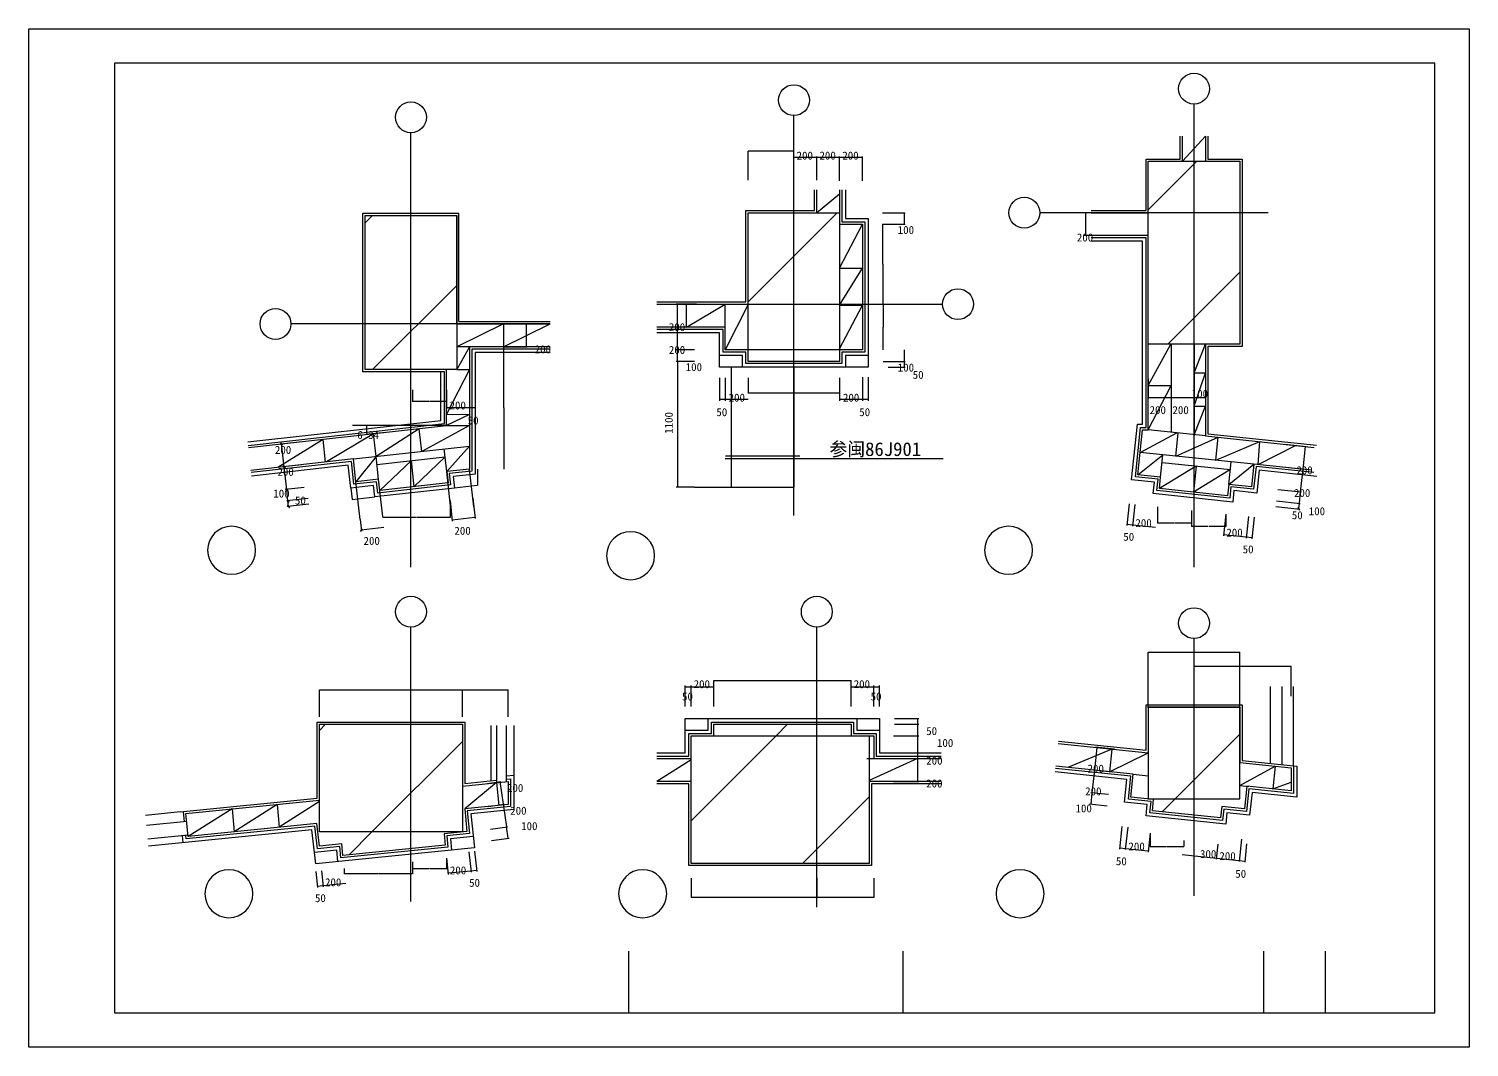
# Model space of a CAD drawing. Header units: metres. Extents: x 2913 to 15513, y -4051 to 14061.
# Drawn here: x 2913 to 15513, y -4051 to 4859 of the extents above; entities that cross this region are included whole.
import ezdxf

# ---------------------------------------------------------------- set-up
doc = ezdxf.new("R2010")
doc.units = ezdxf.units.M
for name, color, linetype in [('BZ', 4, 'Continuous'), ('HATCH', 7, 'Continuous'), ('LINE', 2, 'Continuous'), ('PUB_TEXT', 7, 'Continuous'), ('TK', 143, 'Continuous')]:
    doc.layers.add(name, color=color, linetype=linetype)
doc.dimstyles.get("Standard").update_dxf_attribs({"dimtxt": 2.5, "dimasz": 2.5, "dimexe": 1.25, "dimexo": 0.625, "dimtad": 1, "dimcen": 2.5, "dimazin": 3, "dimtfac": 1, "dimtmove": 0, "dimatfit": 3})
pattern_1 = [(45, (0, 0), (-673.52, 673.52), [])]

# ---------------------------------------------------------------- blocks, each defined once
blk = doc.blocks.new('_ARCHTICK')
at = {"color": 0, "linetype": 'BYBLOCK'}
blk.add_lwpolyline([(-0.5, -0.5), (0.5, 0.5)], dxfattribs=at)
blk = doc.blocks.new('_INDEX1')
blk.add_lwpolyline([(-0.5, 0, 1), (0.5, 0, 1)], format="xyb", close=True)
blk = doc.blocks.new('*D10')
for p, q in [((7064.29, 2077.28), (7064.29, 1542.28)), ((7064.54, 1542.28), (7065.21, 1542.28)), ((7069.21, 1542.28), (7069.88, 1542.28)), ((7070.13, 1007.28), (7070.13, 1542.28))]:
    blk.add_line(p, q)
at = {"layer": 'Defpoints'}
for p in [(7064.29, 2077.28), (7064.29, 1542.28), (7070.13, 1007.28)]:
    blk.add_point(p, dxfattribs=at)
at = {"layer": 'BZ', "insert": (7067.21, 1542.28), "char_height": 1, "attachment_point": 5}
blk.add_mtext('5,84', dxfattribs=at)
blk = doc.blocks.new('*D11')
for p, q in [((6597.55, 731.65), (6597.55, 583.15)), ((6300.61, 583.15), (6009.42, 583.15)), ((6009.67, 589.3), (6009.67, 583.15)), ((6597.8, 583.15), (6306.61, 583.15))]:
    blk.add_line(p, q)
at = {"layer": 'Defpoints'}
for p in [(6597.55, 731.65), (6009.67, 589.3), (6597.55, 583.15)]:
    blk.add_point(p, dxfattribs=at)
at = {"layer": 'BZ', "insert": (6303.61, 583.15), "char_height": 1, "attachment_point": 5}
blk.add_mtext('587,88', dxfattribs=at)
blk = doc.blocks.new('*D12')
for p, q in [((6268.15, 1699.42), (6268.15, 1597.28)), ((6568.15, 1699.42), (6568.15, 1597.28)), ((6416.65, 1597.28), (6267.9, 1597.28)), ((6568.4, 1597.28), (6419.65, 1597.28))]:
    blk.add_line(p, q)
at = {"layer": 'Defpoints'}
for p in [(6268.15, 1699.42), (6568.15, 1699.42), (6568.15, 1597.28)]:
    blk.add_point(p, dxfattribs=at)
at = {"layer": 'BZ', "insert": (6418.15, 1597.28), "char_height": 1, "attachment_point": 5}
blk.add_mtext('300', dxfattribs=at)
blk = doc.blocks.new('*D13')
for p, q in [((9404.51, 3787.36), (9205.76, 3787.36)), ((9206.01, 3535.27), (9206.01, 3787.36)), ((9606.26, 3787.36), (9407.51, 3787.36)), ((9606.01, 3535.27), (9606.01, 3787.36))]:
    blk.add_line(p, q)
at = {"layer": 'Defpoints'}
for p in [(9606.01, 3787.36), (9206.01, 3535.27), (9606.01, 3535.27)]:
    blk.add_point(p, dxfattribs=at)
at = {"layer": 'BZ', "insert": (9406.01, 3787.36), "char_height": 1, "attachment_point": 5}
blk.add_mtext('400', dxfattribs=at)
blk = doc.blocks.new('*D14')
for p, q in [((10380.46, 3149.95), (10380.46, 2799.95)), ((10380.71, 2799.95), (10382.115, 2799.95)), ((10386.115, 2799.95), (10387.52, 2799.95)), ((10387.77, 2449.95), (10387.77, 2799.95))]:
    blk.add_line(p, q)
at = {"layer": 'Defpoints'}
for p in [(10380.46, 3149.95), (10380.46, 2799.95), (10387.77, 2449.95)]:
    blk.add_point(p, dxfattribs=at)
at = {"layer": 'BZ', "insert": (10384.115, 2799.95), "char_height": 1, "attachment_point": 5}
blk.add_mtext('7,31', dxfattribs=at)
blk = doc.blocks.new('*D15')
for p, q in [((10387.77, 2449.95), (10387.77, 2249.95)), ((10387.52, 2249.95), (10387.27, 2249.95)), ((10387.77, 2049.95), (10387.77, 2249.95)), ((10387.77, 2249.95), (10387.77, 2249.95)), ((10388.02, 2249.95), (10388.27, 2249.95))]:
    blk.add_line(p, q)
at = {"layer": 'Defpoints'}
for p in [(10387.77, 2449.95), (10387.77, 2249.95), (10387.77, 2049.95)]:
    blk.add_point(p, dxfattribs=at)
at = {"layer": 'BZ', "insert": (10387.77, 2251.075), "char_height": 1, "attachment_point": 5}
blk.add_mtext('0', dxfattribs=at)
blk = doc.blocks.new('*D16')
for p, q in [((9206.01, 1805.26), (9206.01, 1670.47)), ((9606.01, 1805.26), (9606.01, 1670.47)), ((9404.51, 1670.47), (9205.76, 1670.47)), ((9606.26, 1670.47), (9407.51, 1670.47))]:
    blk.add_line(p, q)
at = {"layer": 'Defpoints'}
for p in [(9206.01, 1805.26), (9606.01, 1805.26), (9606.01, 1670.47)]:
    blk.add_point(p, dxfattribs=at)
at = {"layer": 'BZ', "insert": (9406.01, 1670.47), "char_height": 1, "attachment_point": 5}
blk.add_mtext('400', dxfattribs=at)
blk = doc.blocks.new('*D17')
for p, q in [((9606.01, 1805.26), (9606.01, 1670.47)), ((10006.01, 1805.26), (10006.01, 1670.47)), ((9804.51, 1670.47), (9605.76, 1670.47)), ((10006.26, 1670.47), (9807.51, 1670.47))]:
    blk.add_line(p, q)
at = {"layer": 'Defpoints'}
for p in [(9606.01, 1805.26), (10006.01, 1805.26), (10006.01, 1670.47)]:
    blk.add_point(p, dxfattribs=at)
at = {"layer": 'BZ', "insert": (9806.01, 1670.47), "char_height": 1, "attachment_point": 5}
blk.add_mtext('400', dxfattribs=at)
blk = doc.blocks.new('*D18')
for p, q in [((13084.88, 644.37), (13084.88, 503.76)), ((13383.24, 613.01), (13383.24, 503.76)), ((13231.06, 503.76), (13084.63, 503.76)), ((13383.49, 503.76), (13237.06, 503.76))]:
    blk.add_line(p, q)
at = {"layer": 'Defpoints'}
for p in [(13084.88, 644.37), (13383.24, 613.01), (13383.24, 503.76)]:
    blk.add_point(p, dxfattribs=at)
at = {"layer": 'BZ', "insert": (13234.06, 503.76), "char_height": 1, "attachment_point": 5}
blk.add_mtext('298,36', dxfattribs=at)
blk = doc.blocks.new('*D19')
for p, q in [((12786.52, 675.72), (12786.52, 535.12)), ((13084.88, 644.37), (13084.88, 535.12)), ((12932.7, 535.12), (12786.27, 535.12)), ((13085.13, 535.12), (12938.7, 535.12))]:
    blk.add_line(p, q)
at = {"layer": 'Defpoints'}
for p in [(12786.52, 675.72), (13084.88, 644.37), (13084.88, 535.12)]:
    blk.add_point(p, dxfattribs=at)
at = {"layer": 'BZ', "insert": (12935.7, 535.12), "char_height": 1, "attachment_point": 5}
blk.add_mtext('298,36', dxfattribs=at)
blk = doc.blocks.new('*D20')
for p, q in [((5456.01, -1160.57), (5456.01, -922.94)), ((5456.26, -922.94), (5854.51, -922.94)), ((5857.51, -922.94), (6255.76, -922.94)), ((6256.01, -1160.57), (6256.01, -922.94))]:
    blk.add_line(p, q)
at = {"layer": 'Defpoints'}
for p in [(5456.01, -922.94), (5456.01, -1160.57), (6256.01, -1160.57)]:
    blk.add_point(p, dxfattribs=at)
at = {"layer": 'BZ', "insert": (5856.01, -922.94), "char_height": 1, "attachment_point": 5}
blk.add_mtext('800', dxfattribs=at)
blk = doc.blocks.new('*D21')
for p, q in [((6256.01, -1160.57), (6256.01, -922.94)), ((6256.26, -922.94), (6479.51, -922.94)), ((6482.51, -922.94), (6705.76, -922.94)), ((6706.01, -1160.57), (6706.01, -922.94))]:
    blk.add_line(p, q)
at = {"layer": 'Defpoints'}
for p in [(6256.01, -922.94), (6256.01, -1160.57), (6706.01, -1160.57)]:
    blk.add_point(p, dxfattribs=at)
at = {"layer": 'BZ', "insert": (6481.01, -922.94), "char_height": 1, "attachment_point": 5}
blk.add_mtext('450', dxfattribs=at)
blk = doc.blocks.new('*D22')
for p, q in [((6706.01, -1160.57), (6706.01, -922.94)), ((6706.26, -922.94), (6904.51, -922.94)), ((6907.51, -922.94), (7105.76, -922.94)), ((7106.01, -1160.57), (7106.01, -922.94))]:
    blk.add_line(p, q)
at = {"layer": 'Defpoints'}
for p in [(6706.01, -922.94), (6706.01, -1160.57), (7106.01, -1160.57)]:
    blk.add_point(p, dxfattribs=at)
at = {"layer": 'BZ', "insert": (6906.01, -922.94), "char_height": 1, "attachment_point": 5}
blk.add_mtext('400', dxfattribs=at)
blk = doc.blocks.new('*D23')
for p, q in [((6415.895, -2489.37), (6269.39, -2489.37)), ((6269.64, -2427.72), (6269.64, -2489.37)), ((6568.4, -2489.37), (6421.895, -2489.37)), ((6568.15, -2397.93), (6568.15, -2489.37))]:
    blk.add_line(p, q)
at = {"layer": 'Defpoints'}
for p in [(6269.64, -2427.72), (6568.15, -2397.93), (6568.15, -2489.37)]:
    blk.add_point(p, dxfattribs=at)
at = {"layer": 'BZ', "insert": (6418.895, -2489.37), "char_height": 1, "attachment_point": 5}
blk.add_mtext('298,51', dxfattribs=at)
blk = doc.blocks.new('*D24')
for p, q in [((5672.6, -2487.32), (5672.6, -2534.07)), ((6269.64, -2427.72), (6269.64, -2534.07)), ((5968.12, -2534.07), (5672.35, -2534.07)), ((6269.89, -2534.07), (5974.12, -2534.07))]:
    blk.add_line(p, q)
at = {"layer": 'Defpoints'}
for p in [(5672.6, -2487.32), (6269.64, -2427.72), (6269.64, -2534.07)]:
    blk.add_point(p, dxfattribs=at)
at = {"layer": 'BZ', "insert": (5971.12, -2534.07), "char_height": 1, "attachment_point": 5}
blk.add_mtext('597,04', dxfattribs=at)
blk = doc.blocks.new('*D25')
for p, q in [((8906.01, -1070.49), (8906.01, -841.87)), ((8906.26, -841.87), (9354.51, -841.87)), ((9357.51, -841.87), (9805.76, -841.87)), ((9806.01, -1070.49), (9806.01, -841.87))]:
    blk.add_line(p, q)
at = {"layer": 'Defpoints'}
for p in [(8906.01, -841.87), (8906.01, -1070.49), (9806.01, -1070.49)]:
    blk.add_point(p, dxfattribs=at)
at = {"layer": 'BZ', "insert": (9356.01, -841.87), "char_height": 1, "attachment_point": 5}
blk.add_mtext('900', dxfattribs=at)
blk = doc.blocks.new('*D26')
for p, q in [((9806.01, -1070.49), (9806.01, -841.87)), ((9806.26, -841.87), (9954.51, -841.87)), ((9957.51, -841.87), (10105.76, -841.87)), ((10106.01, -1070.49), (10106.01, -841.87))]:
    blk.add_line(p, q)
at = {"layer": 'Defpoints'}
for p in [(9806.01, -841.87), (9806.01, -1070.49), (10106.01, -1070.49)]:
    blk.add_point(p, dxfattribs=at)
at = {"layer": 'BZ', "insert": (9956.01, -841.87), "char_height": 1, "attachment_point": 5}
blk.add_mtext('300', dxfattribs=at)
blk = doc.blocks.new('*D27')
for p, q in [((9806.01, -2573.15), (9806.01, -2739.65)), ((10306.01, -2573.15), (10306.01, -2739.65)), ((10054.51, -2739.65), (9805.76, -2739.65)), ((10306.26, -2739.65), (10057.51, -2739.65))]:
    blk.add_line(p, q)
at = {"layer": 'Defpoints'}
for p in [(9806.01, -2573.15), (10306.01, -2573.15), (10306.01, -2739.65)]:
    blk.add_point(p, dxfattribs=at)
at = {"layer": 'BZ', "insert": (10056.01, -2739.65), "char_height": 1, "attachment_point": 5}
blk.add_mtext('500', dxfattribs=at)
blk = doc.blocks.new('*D28')
for p, q in [((8706.01, -2573.15), (8706.01, -2739.65)), ((9806.01, -2573.15), (9806.01, -2739.65)), ((9254.01, -2739.65), (8705.76, -2739.65)), ((9806.26, -2739.65), (9258.01, -2739.65))]:
    blk.add_line(p, q)
at = {"layer": 'Defpoints'}
for p in [(8706.01, -2573.15), (9806.01, -2573.15), (9806.01, -2739.65)]:
    blk.add_point(p, dxfattribs=at)
at = {"layer": 'BZ', "insert": (9256.01, -2739.65), "char_height": 1, "attachment_point": 5}
blk.add_mtext('1100', dxfattribs=at)
blk = doc.blocks.new('*D29')
for p, q in [((13106.01, -980.54), (13106.01, -716.82)), ((13106.26, -716.82), (13529.51, -716.82)), ((13532.51, -716.82), (13955.76, -716.82)), ((13956.01, -980.54), (13956.01, -716.82))]:
    blk.add_line(p, q)
at = {"layer": 'Defpoints'}
for p in [(13106.01, -716.82), (13106.01, -980.54), (13956.01, -980.54)]:
    blk.add_point(p, dxfattribs=at)
at = {"layer": 'BZ', "insert": (13531.01, -716.82), "char_height": 1, "attachment_point": 5}
blk.add_mtext('850', dxfattribs=at)
blk = doc.blocks.new('*D30')
for p, q in [((12721.22, -2177.67), (12721.22, -2294.13)), ((13016, -2243), (13016, -2294.13)), ((12721.47, -2294.13), (12865.61, -2294.13)), ((12871.61, -2294.13), (13015.75, -2294.13))]:
    blk.add_line(p, q)
at = {"layer": 'Defpoints'}
for p in [(12721.22, -2177.67), (13016, -2243), (12721.22, -2294.13)]:
    blk.add_point(p, dxfattribs=at)
at = {"layer": 'BZ', "insert": (12868.61, -2294.13), "char_height": 1, "attachment_point": 5}
blk.add_mtext('294,78', dxfattribs=at)
blk = doc.blocks.new('*D31')
for p, q in [((12706.01, -1080.89), (12706.01, -594.67)), ((12706.26, -594.67), (13103.51, -594.67)), ((13108.51, -594.67), (13505.76, -594.67)), ((13506.01, -1080.89), (13506.01, -594.67))]:
    blk.add_line(p, q)
at = {"layer": 'Defpoints'}
for p in [(12706.01, -594.67), (12706.01, -1080.89), (13506.01, -1080.89)]:
    blk.add_point(p, dxfattribs=at)
at = {"layer": 'BZ', "insert": (13106.01, -594.67), "char_height": 1, "attachment_point": 5}
blk.add_mtext('(900)', dxfattribs=at)

msp = doc.modelspace()

# ---------------------------------------------------------------- hatches: boundary and pattern name
at = {"layer": 'HATCH'}
h = msp.add_hatch(dxfattribs=at)
h.set_pattern_fill('AN31C', scale=300)
h.set_pattern_definition(pattern_1)
h.paths.add_polyline_path([(13506.01, 3699.95), (13206.01, 3699.95), (12706.01, 3699.95), (12706.01, 3249.95), (12706.01, 2099.95), (13506.01, 2099.95)])
h = msp.add_hatch(dxfattribs=at)
h.set_pattern_fill('AN31C', scale=300)
h.set_pattern_definition(pattern_1)
h.paths.add_polyline_path([(6656.01, 3226.46), (5856.01, 3226.46), (5856.01, 1877.28), (6656.01, 1877.28)])
h = msp.add_hatch(dxfattribs=at)
h.set_pattern_fill('AN31C', scale=300)
h.set_pattern_definition(pattern_1)
h.paths.add_polyline_path([(10006.01, 3249.95), (9206.01, 3249.95), (9206.01, 2449.95), (9206.01, 2049.95), (10006.01, 2049.95)])
h = msp.add_hatch(dxfattribs=at)
h.set_pattern_fill('AN33C', scale=300)
h.set_pattern_definition(pattern_1)
h.paths.add_polyline_path([(10006.01, 1949.95), (10006.01, 2049.95), (9206.01, 2049.95), (9206.01, 1949.95)])
h = msp.add_hatch(dxfattribs=at)
h.set_pattern_fill('AN31C', scale=300)
h.set_pattern_definition(pattern_1)
h.paths.add_polyline_path([(13506.01, -1075.47), (12706.01, -1075.47), (12706.01, -1877.68), (13506.01, -1877.68)])
h = msp.add_hatch(dxfattribs=at)
h.set_pattern_fill('AN31C', scale=300)
h.set_pattern_definition(pattern_1)
h.paths.add_polyline_path([(5456.01, -1225.47), (5456.01, -2167.39), (6706.01, -2167.39), (6706.01, -1225.47)])
h = msp.add_hatch(dxfattribs=at)
h.set_pattern_fill('AN33C', scale=300)
h.set_pattern_definition(pattern_1)
h.paths.add_polyline_path([(8906.01, -1225.47), (8906.01, -1325.47), (10106.01, -1325.47), (10106.01, -1225.47)])
h = msp.add_hatch(dxfattribs=at)
h.set_pattern_fill('AN31C', scale=300)
h.set_pattern_definition(pattern_1)
h.paths.add_polyline_path([(8706.01, -1325.47), (8706.01, -2442.37), (10264.06, -2442.37), (10264.06, -1325.47)])
h = msp.add_hatch(dxfattribs=at)
h.set_pattern_fill('AN33C', scale=300)
h.set_pattern_definition(pattern_1)
h.paths.add_polyline_path([(10306.01, -1325.47), (10264.06, -1325.47), (10264.06, -1525.47), (10306.01, -1525.47)])
h = msp.add_hatch(dxfattribs=at)
h.set_pattern_fill('AN33C', scale=300)
h.set_pattern_definition(pattern_1)
h.paths.add_polyline_path([(13348.95, -1945.25), (13547.85, -1966.16), (13568.76, -1767.25), (13506.01, -1760.66), (13506.01, -1877.68), (12706.01, -1877.68), (12752.24, -1882.54), (12741.78, -1981.99), (13338.5, -2044.71)])
h.paths.add_polyline_path([(12706.01, -1676.58), (12574.24, -1662.73), (12553.33, -1861.63), (12706.01, -1877.68)])
h = msp.add_hatch(dxfattribs=at)
h.set_pattern_fill('AN33C', scale=300)
h.set_pattern_definition(pattern_1)
h.paths.add_polyline_path([(6546.73, -2183.29), (6706.01, -2167.39), (5456.01, -2167.39), (5441.33, -2169.14), (5456.01, -2292.15), (5651.18, -2272.67), (5661.11, -2372.18), (6556.66, -2282.79)])
h.paths.add_polyline_path([(6725.88, -1964.41), (6706.01, -1964.41), (6706.01, -2167.39), (6745.74, -2163.42)])

# ---------------------------------------------------------------- linework, layer by layer
for p, q in [((13106.01, 149.95), (13106.01, 4199.95)), ((9606.01, 599.95), (9606.01, 4099.95)), ((6256.01, 149.95), (6256.01, 3949.95)), ((13756.01, 3249.95), (11756.01, 3249.95)), ((8406.01, 2449.95), (10906.01, 2449.95)), ((7472.56, 2277.28), (5206.01, 2277.28)), ((6568.15, 1387.52), (5744.63, 1387.52)), ((6032.45, 1387.52), (5855.84, 1387.52)), ((6035.73, 1328.37), (5860.2, 1308.87)), ((5279.03, 1244.29), (5114.91, 1226.06)), ((5301.12, 1045.52), (5136.99, 1027.28)), ((13822.35, 679.59), (14030.12, 657.75)), ((13827.57, 729.32), (14035.35, 707.48)), ((6256.01, -2775.47), (6256.01, -375.47)), ((9806.01, -2825.47), (9806.01, -375.47)), ((13106.01, -2725.47), (13106.01, -475.47))]:
    msp.add_line(p, q)
for centre in [(13106.01, 4335), (9606.01, 4235), (6256.01, 4085), (11620.96, 3249.95), (11041.06, 2449.95), (5070.96, 2277.28), (6256.01, -240.43), (9806.01, -240.43), (13106.01, -340.43)]:
    msp.add_circle(centre, 135.05)
at = {"layer": 'BZ'}
for p, q in [((9606.01, 3535.27), (9606.01, 3742.36)), ((9806.01, 3732.36), (9606.01, 3732.36)), ((9806.01, 3535.27), (9806.01, 3742.36)), ((10006.01, 3732.36), (9806.01, 3732.36)), ((10006.01, 3527.97), (10006.01, 3742.36)), ((10206.01, 3732.36), (10006.01, 3732.36)), ((10206.01, 3527.97), (10206.01, 3742.36)), ((10380.46, 3249.95), (10580.41, 3249.95)), ((10570.41, 3249.95), (10570.41, 3149.95)), ((12456.01, 3249.95), (12146.11, 3249.95)), ((12156.11, 3249.95), (12156.11, 3049.95)), ((10380.46, 3149.95), (10580.41, 3149.95)), ((12456.01, 3049.95), (12146.11, 3049.95)), ((8752.94, 2449.95), (8576.94, 2449.95)), ((8586.94, 2249.95), (8586.94, 2449.95)), ((7064.29, 2277.28), (7273.22, 2277.28)), ((7263.22, 2277.28), (7263.22, 2077.28)), ((8752.94, 2249.95), (8576.94, 2249.95)), ((8586.94, 2049.95), (8586.94, 2249.95)), ((7064.29, 2077.28), (7273.22, 2077.28)), ((8737.38, 2049.95), (8576.94, 2049.95)), ((8586.94, 1949.95), (8586.94, 2049.95)), ((10570.41, 2049.95), (10570.41, 1949.95)), ((8737.38, 1949.95), (8576.94, 1949.95)), ((8737.38, 1949.95), (8576.94, 1949.95)), ((8586.94, 1949.95), (8586.94, 849.95)), ((10387.77, 1949.95), (10580.41, 1949.95)), ((10431.6, 1899.95), (10580.41, 1899.95)), ((10570.41, 1949.95), (10570.41, 1899.95)), ((8956.01, 1805.26), (8956.01, 1605.47)), ((9006.01, 1805.26), (9006.01, 1605.47)), ((10006.01, 1805.26), (10006.01, 1605.47)), ((10206.01, 1812.56), (10206.01, 1605.47)), ((10256.01, 1812.56), (10256.01, 1605.47)), ((12706.01, 1798.12), (12706.01, 1623.49)), ((12906.01, 1798.12), (12906.01, 1623.49)), ((13106.01, 1809.1), (13106.01, 1623.49)), ((13206.01, 1809.1), (13206.01, 1623.49)), ((6568.15, 1699.42), (6568.15, 1532.28)), ((6768.15, 1699.42), (6768.15, 1532.28)), ((6818.15, 1699.42), (6818.15, 1532.28)), ((6768.15, 1542.28), (6568.15, 1542.28)), ((6818.15, 1542.28), (6768.15, 1542.28)), ((9006.01, 1615.47), (8956.01, 1615.47)), ((9206.01, 1615.47), (9006.01, 1615.47)), ((10206.01, 1615.47), (10006.01, 1615.47)), ((10256.01, 1615.47), (10206.01, 1615.47)), ((12706.01, 1633.49), (12906.01, 1633.49)), ((12906.01, 1633.49), (13106.01, 1633.49)), ((13106.01, 1633.49), (13206.01, 1633.49)), ((5486.88, 1267.39), (5091.09, 1022.18)), ((5146.93, 1028.38), (5124.84, 1227.16)), ((13899.44, 1224.52), (14087.61, 1204.74)), ((14077.67, 1205.79), (14056.76, 1006.88)), ((5169.02, 829.61), (5146.93, 1028.38)), ((9006.01, 1099.95), (10911.83, 1099.95)), ((13878.53, 1025.61), (14066.71, 1005.84)), ((5810.9, 567.21), (5774.27, 896.86)), ((6009.67, 589.3), (5973.05, 918.94)), ((6606, 655.55), (6569.38, 985.2)), ((6804.78, 677.64), (6768.15, 1007.28)), ((14056.76, 1006.88), (14035.86, 807.98)), ((5323.2, 846.74), (5159.08, 828.5)), ((5180.06, 730.22), (5169.02, 829.61)), ((8737.38, 849.95), (8576.94, 849.95)), ((13838.03, 828.77), (14045.8, 806.93)), ((14035.86, 807.98), (14025.4, 708.52)), ((5357.3, 749.91), (5170.12, 729.12)), ((5362.82, 700.22), (5175.64, 679.42)), ((5185.58, 680.53), (5180.06, 730.22)), ((6597.55, 731.65), (6617.54, 551.67)), ((6796.32, 753.73), (6816.32, 573.76)), ((12537.89, 701.86), (12517.97, 512.29)), ((12587.62, 696.63), (12567.7, 507.06)), ((14025.4, 708.52), (14020.18, 658.8)), ((5810.9, 567.21), (5822.44, 463.33)), ((6815.22, 583.7), (6616.44, 561.61)), ((12568.74, 517.01), (12519.02, 522.24)), ((12767.65, 496.1), (12568.74, 517.01)), ((13383.24, 613.01), (13363.31, 423.44)), ((13582.14, 592.1), (13562.22, 402.54)), ((13631.87, 586.88), (13611.94, 397.31)), ((6020.11, 495.35), (5821.33, 473.27)), ((13563.26, 412.48), (13364.36, 433.39)), ((13612.99, 407.25), (13563.26, 412.48)), ((8656.01, -1070.49), (8656.01, -886.87)), ((8656.01, -896.87), (8706.01, -896.87)), ((8706.01, -1070.49), (8706.01, -886.87)), ((8706.01, -896.87), (8906.01, -896.87)), ((8906.01, -1070.49), (8906.01, -886.87)), ((10106.01, -896.87), (10306.01, -896.87)), ((10306.01, -1070.49), (10306.01, -886.87)), ((10306.01, -896.87), (10356.01, -896.87)), ((10356.01, -1070.49), (10356.01, -886.87)), ((10484.53, -1175.47), (10698.26, -1175.47)), ((10484.53, -1225.47), (10698.26, -1225.47)), ((10688.26, -1175.47), (10688.26, -1225.47)), ((10688.26, -1225.47), (10688.26, -1325.47)), ((10478.54, -1325.47), (10698.26, -1325.47)), ((10688.26, -1325.47), (10688.26, -1525.47)), ((12255.18, -1428.09), (12234.28, -1627)), ((12411.53, -1444.52), (12245.24, -1427.05)), ((10478.54, -1525.47), (10698.26, -1525.47)), ((10688.26, -1525.47), (10688.26, -1725.47)), ((12234.28, -1627), (12213.37, -1825.9)), ((12390.62, -1643.43), (12224.33, -1625.95)), ((6906.01, -1745.44), (7043.61, -1725.37)), ((7033.72, -1726.81), (7062.61, -1924.92)), ((10478.54, -1725.47), (10698.26, -1725.47)), ((12213.37, -1825.9), (12202.92, -1925.35)), ((12356.71, -1840.97), (12203.43, -1824.85)), ((6934.9, -1943.55), (7072.5, -1923.48)), ((7062.69, -1925.45), (7090.69, -2123.19)), ((12346.26, -1940.42), (12192.97, -1924.31)), ((6951.91, -2142.84), (7100.59, -2121.79)), ((7089.87, -2123.3), (7103.88, -2222.23)), ((12475.89, -2120.13), (12455.2, -2316.96)), ((12525.61, -2125.36), (12504.92, -2322.19)), ((6961.84, -2242.35), (7113.79, -2220.83)), ((12721.22, -2177.67), (12703.83, -2343.1)), ((13520.13, -2229.89), (13499.45, -2426.72)), ((6763.47, -2341.09), (6781.26, -2519.29)), ((6813.23, -2336.12), (6831.01, -2514.32)), ((12456.24, -2307.02), (12505.97, -2312.24)), ((12505.97, -2312.24), (12704.87, -2333.15)), ((13003.23, -2364.51), (13301.59, -2395.87)), ((13314.36, -2274.36), (13300.54, -2405.81)), ((13566.05, -2271.33), (13549.17, -2431.94)), ((5423.84, -2512.15), (5437.94, -2653.37)), ((5473.59, -2507.18), (5487.69, -2648.4)), ((6568.15, -2397.93), (6582.25, -2539.15)), ((6780.27, -2509.34), (6581.26, -2529.2)), ((6830.02, -2504.37), (6780.27, -2509.34)), ((13301.59, -2395.87), (13500.49, -2416.77)), ((13500.49, -2416.77), (13550.22, -2422)), ((5486.69, -2638.45), (5436.94, -2643.42)), ((5685.71, -2618.59), (5486.69, -2638.45))]:
    msp.add_line(p, q, dxfattribs=at)
msp.add_lwpolyline([(9008.19, 1121.85), (9656.75, 1121.85)], dxfattribs=at)
msp.add_arc((6568.15, 1387.52), 702.31, 180, 186.34, dxfattribs=at)
at = {"layer": 'HATCH'}
for p, q in [((13006.01, 3699.95), (13206.01, 3919.95)), ((9804.11, 3249.95), (10006.01, 3414.43)), ((10006.01, 2763.98), (10206.01, 3149.95)), ((10006.01, 2763.98), (10206.01, 2763.98)), ((10006.01, 2440.85), (10206.01, 2763.98)), ((8664.94, 2249.95), (8664.94, 2449.95)), ((8664.94, 2249.95), (9006.01, 2449.95)), ((9006.01, 2249.95), (9006.01, 2449.95)), ((9206.01, 2448.05), (9006.01, 2049.95)), ((10006.01, 2440.85), (10206.01, 2440.85)), ((10006.01, 2060.11), (10206.01, 2440.85)), ((7064.29, 2277.28), (6656.01, 2077.28)), ((7064.29, 2277.28), (7064.29, 2077.28)), ((7064.29, 2077.28), (7472.56, 2277.28)), ((6768.15, 2077.28), (6656.01, 2077.28)), ((6768.15, 2077.28), (6656.01, 1877.28)), ((12706.01, 1738.34), (12903.64, 2099.95)), ((12906.01, 2099.95), (12906.01, 1328.93)), ((13106.01, 2099.95), (13106.01, 1299.95)), ((13106.01, 1848.21), (13206.01, 2099.95)), ((6768.15, 1877.28), (6568.15, 1488.05)), ((6656.01, 1877.28), (6768.15, 1877.28)), ((13106.01, 1848.21), (13206.01, 1848.21)), ((13106.01, 1557.06), (13206.01, 1848.21)), ((12706.01, 1738.34), (12906.01, 1738.34)), ((12706.01, 1349.95), (12906.01, 1738.34)), ((13106.01, 1557.06), (13206.01, 1557.06)), ((13106.01, 1307.91), (13206.01, 1557.06)), ((6768.15, 1387.52), (6350.4, 1162.1)), ((6568.15, 1488.05), (6768.15, 1484.55)), ((6768.15, 1484.55), (6568.15, 1387.52)), ((6568.15, 1387.52), (6768.15, 1387.52)), ((5508.97, 1068.61), (5486.88, 1267.39)), ((5928.87, 1316.5), (5517.42, 1069.55)), ((5950.96, 1117.72), (5928.87, 1316.5)), ((6328.31, 1360.88), (5950.96, 1117.72)), ((6350.4, 1162.1), (6328.31, 1360.88)), ((12635.52, 1153.63), (12956.01, 1323.68)), ((13206.01, 1297.4), (12706.01, 1349.95)), ((12946.29, 1121.79), (12967.38, 1322.48)), ((12946.29, 1121.79), (13317.72, 1285.66)), ((13296.73, 1085.88), (13317.72, 1285.66)), ((5752.18, 1095.63), (6768.15, 1208.52)), ((6569.38, 985.2), (6547.29, 1183.98)), ((6768.15, 1208.52), (6569.38, 985.2)), ((13630.45, 1051.69), (12635.52, 1153.63)), ((13296.73, 1085.88), (13680.89, 1247.49)), ((13666.22, 1047.93), (13680.89, 1247.49)), ((13666.22, 1047.93), (13993.53, 1214.63)), ((5950.96, 1117.72), (5774.27, 896.86)), ((5973.05, 918.94), (5950.96, 1117.72)), ((5958.77, 1047.4), (6555.1, 1113.65)), ((6256.94, 1080.52), (5984.09, 819.55)), ((6256.94, 1080.52), (6282.25, 852.68)), ((6555.1, 1113.65), (6282.25, 852.68)), ((12615.02, 957.31), (12834.1, 1133.29)), ((13125.41, 1033.18), (12803.47, 836.95)), ((12813.92, 936.41), (12834.1, 1133.29)), ((12826.97, 1063.76), (13423.85, 1002.6)), ((13125.41, 1033.18), (13101.49, 805.63)), ((13410.64, 873.69), (13430.97, 1072.13)), ((13410.64, 873.69), (13630.45, 1051.69)), ((13423.85, 1002.6), (13101.83, 805.6)), ((13776.01, -1567.83), (13776.01, -895.03)), ((13876.01, -1578.34), (13876.01, -895.03)), ((13976.01, -1588.85), (13976.01, -895.03)), ((12387.49, -1442), (12003.56, -1602.75)), ((12387.49, -1442), (12366.58, -1640.9)), ((12366.58, -1640.9), (12706.01, -1476.58)), ((8706.01, -1535.16), (8406.01, -1725.47)), ((10688.26, -1525.47), (10264.06, -1717.07)), ((13506.01, -1760.66), (13815.77, -1592.12)), ((13815.77, -1592.12), (13794.87, -1791.02)), ((7004.41, -1735.62), (6725.88, -1964.41)), ((7004.41, -1735.62), (7024.27, -1934.63)), ((13794.87, -1791.02), (13956.01, -1731.11)), ((4690.7, -1966.56), (4307.6, -2205.79)), ((4690.7, -1966.56), (4710.56, -2165.57)), ((5084.54, -1927.24), (4710.56, -2165.57)), ((5084.54, -1927.24), (5104.4, -2126.26)), ((5456.01, -1900.17), (5104.4, -2126.26))]:
    msp.add_line(p, q, dxfattribs=at)
at = {"layer": 'LINE'}
for p, q in [((12986.01, 3719.95), (12986.01, 3919.95)), ((13006.01, 3699.95), (13006.01, 3919.95)), ((13206.01, 3919.95), (13206.01, 3699.95)), ((13226.01, 3919.95), (13226.01, 3719.95)), ((12686.01, 3269.95), (12686.01, 3719.95)), ((12686.01, 3719.95), (12986.01, 3719.95)), ((12706.01, 3249.95), (12706.01, 3699.95)), ((12706.01, 3699.95), (13006.01, 3699.95)), ((13206.01, 3699.95), (13506.01, 3699.95)), ((13226.01, 3719.95), (13526.01, 3719.95)), ((13506.01, 3699.95), (13506.01, 2099.95)), ((13526.01, 3719.95), (13526.01, 2079.95)), ((9786.01, 3269.95), (9786.01, 3449.95)), ((9806.01, 3249.95), (9806.01, 3449.95)), ((10006.01, 3449.95), (10006.01, 3249.95)), ((10026.01, 3449.95), (10026.01, 3169.95)), ((10056.01, 3449.95), (10056.01, 3199.95)), ((5836.01, 1857.28), (5836.01, 3246.46)), ((5836.01, 3246.46), (6676.01, 3246.46)), ((5856.01, 1877.28), (5856.01, 3226.46)), ((5856.01, 3226.46), (6656.01, 3226.46)), ((6656.01, 2277.28), (6656.01, 3226.46)), ((6676.01, 2297.28), (6676.01, 3246.46)), ((9186.01, 3269.95), (9786.01, 3269.95)), ((9186.01, 2469.95), (9186.01, 3269.95)), ((9206.01, 3249.95), (9806.01, 3249.95)), ((9206.01, 2449.95), (9206.01, 3249.95)), ((10006.01, 3249.95), (10006.01, 3149.95)), ((10026.01, 3169.95), (10226.01, 3169.95)), ((10056.01, 3199.95), (10256.01, 3199.95)), ((10226.01, 3169.95), (10226.01, 2029.95)), ((10256.01, 3199.95), (10256.01, 1899.95)), ((12206.01, 3269.95), (12686.01, 3269.95)), ((12206.01, 3249.95), (12706.01, 3249.95)), ((10006.01, 3149.95), (10206.01, 3149.95)), ((10206.01, 3149.95), (10206.01, 2049.95)), ((12706.01, 3049.95), (12206.01, 3049.95)), ((12686.01, 3029.95), (12206.01, 3029.95)), ((12686.01, 1369.95), (12686.01, 3029.95)), ((12706.01, 1349.95), (12706.01, 3049.95)), ((12656.01, 2999.95), (12206.01, 2999.95)), ((12656.01, 1399.95), (12656.01, 2999.95)), ((8406.01, 2469.95), (9186.01, 2469.95)), ((8406.01, 2449.95), (9206.01, 2449.95)), ((6656.01, 2277.28), (7472.56, 2277.28)), ((6676.01, 2297.28), (7472.56, 2297.28)), ((9006.01, 2249.95), (8406.01, 2249.95)), ((8986.01, 2229.95), (8406.01, 2229.95)), ((8956.01, 2199.95), (8406.01, 2199.95)), ((8956.01, 1899.95), (8956.01, 2199.95)), ((8986.01, 2029.95), (8986.01, 2229.95)), ((9006.01, 2049.95), (9006.01, 2249.95)), ((7472.56, 2077.28), (6768.15, 2077.28)), ((6768.15, 2077.28), (6768.15, 1007.28)), ((7472.56, 2057.28), (6788.15, 2057.28)), ((6788.15, 2057.28), (6788.15, 989.38)), ((7472.56, 2027.28), (6818.15, 2027.28)), ((6818.15, 2027.28), (6818.15, 962.53)), ((9186.01, 2029.95), (8986.01, 2029.95)), ((9206.01, 2049.95), (9006.01, 2049.95)), ((9186.01, 1929.95), (9186.01, 2029.95)), ((9206.01, 1949.95), (9206.01, 2049.95)), ((10206.01, 2049.95), (10006.01, 2049.95)), ((10006.01, 2049.95), (10006.01, 1949.95)), ((10226.01, 2029.95), (10026.01, 2029.95)), ((10026.01, 2029.95), (10026.01, 1929.95)), ((13506.01, 2099.95), (13206.01, 2099.95)), ((13206.01, 2099.95), (13206.01, 1297.4)), ((13526.01, 2079.95), (13226.01, 2079.95)), ((13226.01, 2079.95), (13226.01, 1315.41)), ((9156.01, 1999.95), (8956.01, 1999.95)), ((10256.01, 1899.95), (8956.01, 1899.95)), ((9056.01, 1899.95), (9056.01, 849.95)), ((9156.01, 1899.95), (9156.01, 1999.95)), ((10026.01, 1929.95), (9186.01, 1929.95)), ((10006.01, 1949.95), (9206.01, 1949.95)), ((9606.01, 1899.95), (9606.01, 849.95)), ((10256.01, 1999.95), (10056.01, 1999.95)), ((10056.01, 1999.95), (10056.01, 1899.95)), ((6548.15, 1857.28), (5836.01, 1857.28)), ((6568.15, 1877.28), (5856.01, 1877.28)), ((6518.15, 1432.28), (6518.15, 1857.28)), ((6548.15, 1405.43), (6548.15, 1857.28)), ((6568.15, 1387.52), (6568.15, 1877.28)), ((4828.53, 1244.55), (6518.15, 1432.28)), ((4831.84, 1214.73), (6548.15, 1405.43)), ((4834.05, 1194.85), (6568.15, 1387.52)), ((12560.1, 912.81), (12610.96, 1399.95)), ((12610.96, 1399.95), (12656.01, 1399.95)), ((12593.05, 939.51), (12637.99, 1369.95)), ((12615.02, 957.31), (12656.01, 1349.95)), ((12637.99, 1369.95), (12686.01, 1369.95)), ((12656.01, 1349.95), (12706.01, 1349.95)), ((13206.01, 1297.4), (14155.76, 1197.58)), ((13226.01, 1315.41), (14177.74, 1215.38)), ((5752.18, 1095.63), (4856.14, 996.08)), ((5734.51, 1073.55), (4858.34, 976.2)), ((5708.01, 1040.42), (4861.66, 946.38)), ((5730.1, 841.64), (5708.01, 1040.42)), ((5756.6, 874.77), (5734.51, 1073.55)), ((5774.27, 896.86), (5752.18, 1095.63)), ((13630.45, 1051.69), (13609.54, 852.78)), ((13648.25, 1029.71), (13627.34, 830.8)), ((14134.86, 998.67), (13630.45, 1051.69)), ((14152.66, 976.69), (13648.25, 1029.71)), ((5955.38, 896.86), (5756.6, 874.77)), ((5973.05, 918.94), (5774.27, 896.86)), ((5966.42, 797.47), (5955.38, 896.86)), ((5984.09, 819.55), (5973.05, 918.94)), ((6580.42, 885.81), (5984.09, 819.55)), ((6768.15, 1007.28), (6569.38, 985.2)), ((6569.38, 985.2), (6580.42, 885.81)), ((6788.15, 989.38), (6591.46, 967.53)), ((6591.46, 967.53), (6602.51, 868.14)), ((6818.15, 962.53), (6624.59, 941.03)), ((6624.59, 941.03), (6635.63, 841.64)), ((6838.15, 1007.28), (6838.15, 864.14)), ((12758.97, 891.91), (12560.1, 912.81)), ((12791.94, 918.61), (12593.05, 939.51)), ((12813.92, 936.41), (12615.02, 957.31)), ((12748.52, 792.46), (12758.97, 891.91)), ((12781.49, 819.16), (12791.94, 918.61)), ((12803.47, 836.95), (12813.92, 936.41)), ((13674.95, 996.74), (13654.04, 797.83)), ((14179.36, 943.72), (13674.95, 996.74)), ((5928.87, 863.73), (5730.1, 841.64)), ((5730.1, 841.64), (5741.14, 742.25)), ((5741.14, 742.25), (5939.92, 764.34)), ((5939.92, 764.34), (5928.87, 863.73)), ((6635.63, 841.64), (5939.92, 764.34)), ((6602.51, 868.14), (5966.42, 797.47)), ((6834.41, 863.72), (6635.63, 841.64)), ((8737.38, 849.95), (9606.01, 849.95)), ((13444.68, 719.29), (12748.52, 792.46)), ((13417.98, 752.26), (12781.49, 819.16)), ((13400.18, 774.24), (12803.47, 836.95)), ((13410.64, 873.69), (13400.18, 774.24)), ((13609.54, 852.78), (13410.64, 873.69)), ((13428.44, 851.71), (13417.98, 752.26)), ((13627.34, 830.8), (13428.44, 851.71)), ((13455.14, 818.74), (13444.68, 719.29)), ((13654.04, 797.83), (13455.14, 818.74)), ((12686.01, -1055.47), (13526.01, -1055.47)), ((12686.01, -1453.26), (12686.01, -1055.47)), ((12706.01, -1075.47), (13506.01, -1075.47)), ((13506.01, -1075.47), (13506.01, -1559.56)), ((13526.01, -1055.47), (13526.01, -1541.55)), ((5436.01, -1872.06), (5436.01, -1205.47)), ((5436.01, -1205.47), (6726.01, -1205.47)), ((5456.01, -1890.17), (5456.01, -1225.47)), ((5456.01, -1225.47), (6706.01, -1225.47)), ((6706.01, -1225.47), (6706.01, -1765.4)), ((6726.01, -1205.47), (6726.01, -1743.3)), ((6956.01, -1236.98), (6956.01, -1720.35)), ((7004.41, -1236.98), (7004.41, -1735.62)), ((7089.58, -1236.98), (7089.58, -1727.11)), ((7156.01, -1236.98), (7156.01, -1971.73)), ((8656.01, -1475.47), (8656.01, -1175.47)), ((8656.01, -1175.47), (10356.01, -1175.47)), ((8856.01, -1275.47), (8856.01, -1175.47)), ((8886.01, -1305.47), (8886.01, -1205.47)), ((8886.01, -1205.47), (10126.01, -1205.47)), ((8906.01, -1325.47), (8906.01, -1225.47)), ((8906.01, -1225.47), (10106.01, -1225.47)), ((10106.01, -1225.47), (10106.01, -1325.47)), ((10126.01, -1205.47), (10126.01, -1305.47)), ((10156.01, -1175.47), (10156.01, -1275.47)), ((10356.01, -1175.47), (10356.01, -1475.47)), ((8656.01, -1275.47), (8856.01, -1275.47)), ((8686.01, -1505.47), (8686.01, -1305.47)), ((8686.01, -1305.47), (8886.01, -1305.47)), ((8706.01, -1525.47), (8706.01, -1325.47)), ((8706.01, -1325.47), (8906.01, -1325.47)), ((10106.01, -1325.47), (10264.06, -1325.47)), ((10126.01, -1305.47), (10326.01, -1305.47)), ((10156.01, -1275.47), (10356.01, -1275.47)), ((10264.06, -1325.47), (10264.06, -1525.47)), ((10264.06, -1325.47), (10306.01, -1325.47)), ((10306.01, -1325.47), (10306.01, -1525.47)), ((10326.01, -1305.47), (10326.01, -1505.47)), ((11919.86, -1372.74), (12686.01, -1453.26)), ((8406.01, -1475.47), (8656.01, -1475.47)), ((8406.01, -1505.47), (8686.01, -1505.47)), ((10326.01, -1505.47), (10894.42, -1505.47)), ((10356.01, -1475.47), (10894.42, -1475.47)), ((11917.77, -1392.63), (12706.01, -1475.47)), ((8406.01, -1525.47), (8706.01, -1525.47)), ((10243.05, -1525.47), (10894.42, -1525.47)), ((12552.26, -1680.53), (11894.78, -1611.42)), ((12574.24, -1662.73), (11896.87, -1591.53)), ((13506.01, -1559.56), (13956.01, -1606.85)), ((13526.01, -1541.55), (14006.01, -1592)), ((13956.01, -1606.85), (13956.01, -1807.96)), ((13976.01, -1588.85), (13976.01, -1830.17)), ((14006.01, -1592), (14006.01, -1863.49)), ((6706.01, -1765.4), (7106.01, -1725.47)), ((6726.01, -1743.3), (7004.41, -1715.52)), ((7089.58, -1676.87), (7156.01, -1670.24)), ((7089.58, -1707.02), (7126.01, -1703.38)), ((7106.01, -1725.47), (7106.01, -1926.47)), ((7126.01, -1703.38), (7126.01, -1944.57)), ((8706.01, -1725.47), (8406.01, -1725.47)), ((8686.01, -1745.47), (8406.01, -1745.47)), ((8686.01, -2462.37), (8686.01, -1745.47)), ((8706.01, -2442.37), (8706.01, -1725.47)), ((10894.42, -1725.47), (10264.06, -1725.47)), ((10264.06, -1725.47), (10264.06, -2442.37)), ((10894.42, -1745.47), (10284.06, -1745.47)), ((10284.06, -1745.47), (10284.06, -2462.37)), ((12519.28, -1707.23), (11891.64, -1641.26)), ((12498.38, -1906.13), (12519.28, -1707.23)), ((12531.35, -1879.43), (12552.26, -1680.53)), ((12553.33, -1861.63), (12574.24, -1662.73)), ((12574.24, -1662.73), (12706.01, -1676.58)), ((13506.01, -1760.66), (13586.22, -1769.09)), ((4236, -1991.84), (5436.01, -1872.06)), ((12730.26, -1900.34), (12531.35, -1879.43)), ((12752.24, -1882.54), (12553.33, -1861.63)), ((12741.78, -1981.99), (12752.24, -1882.54)), ((13568.76, -1767.25), (13547.85, -1966.16)), ((13586.56, -1789.24), (13565.65, -1988.14)), ((13956.01, -1807.96), (13568.76, -1767.25)), ((13976.01, -1830.17), (13586.56, -1789.24)), ((13613.26, -1822.21), (13592.35, -2021.11)), ((14006.01, -1863.49), (13613.26, -1822.21)), ((4236, -1991.84), (3933.34, -2022.05)), ((4274.78, -2078.32), (4265.85, -1988.86)), ((4287.74, -2006.78), (5456.01, -1890.17)), ((4307.6, -2205.79), (4287.74, -2006.78)), ((7106.01, -1926.47), (6725.88, -1964.41)), ((6725.88, -1964.41), (6745.74, -2163.42)), ((7126.01, -1944.57), (6747.76, -1982.33)), ((6747.76, -1982.33), (6767.63, -2181.34)), ((7156.01, -1971.73), (6780.59, -2009.2)), ((6780.59, -2009.2), (6810.39, -2307.71)), ((12697.28, -1927.04), (12498.38, -1906.13)), ((12686.83, -2026.49), (12697.28, -1927.04)), ((12719.8, -1999.79), (12730.26, -1900.34)), ((13356.3, -2066.69), (12719.8, -1999.79)), ((13338.5, -2044.71), (12741.78, -1981.99)), ((13348.95, -1945.25), (13338.5, -2044.71)), ((13547.85, -1966.16), (13348.95, -1945.25)), ((13366.75, -1967.23), (13356.3, -2066.69)), ((13565.65, -1988.14), (13366.75, -1967.23)), ((13393.45, -2000.21), (13383, -2099.66)), ((13592.35, -2021.11), (13393.45, -2000.21)), ((4294.68, -2076.34), (3942.27, -2111.51)), ((5414.77, -2115.38), (4289.69, -2227.67)), ((5432.3, -2093.53), (4307.6, -2205.79)), ((5438.48, -2314), (5414.77, -2115.38)), ((5456.01, -2292.15), (5432.3, -2093.53)), ((13383, -2099.66), (12686.83, -2026.49)), ((4306.69, -2196.65), (3954.28, -2231.83)), ((5388.47, -2148.15), (3960.16, -2290.72)), ((4262.81, -2260.51), (4256.94, -2201.62)), ((4289.69, -2227.67), (4286.79, -2198.64)), ((5424.03, -2446.09), (5388.47, -2148.15)), ((6745.74, -2163.42), (6546.73, -2183.29)), ((6546.73, -2183.29), (6556.66, -2282.79)), ((6767.63, -2181.34), (6568.62, -2201.2)), ((6568.62, -2201.2), (6578.55, -2300.71)), ((6800.46, -2208.21), (6601.45, -2228.07)), ((6601.45, -2228.07), (6611.38, -2327.58)), ((5606.39, -2327.39), (5412.18, -2346.78)), ((6810.39, -2307.71), (5424.03, -2446.09)), ((5633.26, -2294.56), (5438.48, -2314)), ((5651.18, -2272.67), (5456.01, -2292.15)), ((5616.32, -2426.9), (5606.39, -2327.39)), ((5643.2, -2394.07), (5633.26, -2294.56)), ((6578.55, -2300.71), (5643.2, -2394.07)), ((5661.11, -2372.18), (5651.18, -2272.67)), ((6556.66, -2282.79), (5661.11, -2372.18)), ((10284.06, -2462.37), (8686.01, -2462.37)), ((10264.06, -2442.37), (8706.01, -2442.37))]:
    msp.add_line(p, q, dxfattribs=at)
for points in [[(12706.01, 3699.95), (13506.01, 3699.95), (13506.01, 2099.95), (12706.01, 2099.95)], [(5856.01, 3226.46), (6656.01, 3226.46), (6656.01, 1877.28), (5856.01, 1877.28)], [(9206.01, 3249.95), (10006.01, 3249.95), (10006.01, 2049.95), (9206.01, 2049.95)], [(13506.01, -1075.47), (12706.01, -1075.47), (12706.01, -1877.68), (13506.01, -1877.68)], [(5456.01, -1225.47), (6706.01, -1225.47), (6706.01, -2167.39), (5456.01, -2167.39)], [(8706.01, -2442.37), (8706.01, -1325.47), (10264.06, -1325.47), (10264.06, -2442.37)]]:
    msp.add_lwpolyline(points, close=True, dxfattribs=at)
at = {"layer": 'TK'}
for p, q in [((8163.06, -3750.62), (8163.06, -3210.62)), ((10563.06, -3750.62), (10563.06, -3210.62)), ((13713.06, -3210.62), (13713.06, -3750.62)), ((14253.06, -3210.62), (14253.06, -3750.62))]:
    msp.add_line(p, q, dxfattribs=at)
for points in [[(2913.06, -4050.62), (2913.06, 4859.38), (15513.06, 4859.38), (15513.06, -4050.62)], [(3663.06, -3750.62), (15213.06, -3750.62), (15213.06, 4559.38), (3663.06, 4559.38)]]:
    msp.add_lwpolyline(points, close=True, dxfattribs=at)

# ---------------------------------------------------------------- block references
at = {"layer": 'BZ', "xscale": 20, "yscale": 20, "zscale": 20}
for p, rotation in [((5124.84, 1227.16), 96.34), ((5146.93, 1028.38), 96.34), ((5169.02, 829.61), 276.34), ((5180.06, 730.22), 276.34), ((5185.58, 680.53), 276.34), ((14020.18, 658.8), 264), ((5821.33, 473.27), 186.34)]:
    msp.add_blockref('_ARCHTICK', p, dxfattribs=dict(at, rotation=rotation))
at = {"layer": 'PUB_TEXT', "xscale": 420, "yscale": 420, "zscale": 420}
for p in [(4686.95, 297.15), (11483.45, 297.15), (8176.92, 249.73), (4663.22, -2708.18), (8282.86, -2708.18), (11584.84, -2708.18)]:
    msp.add_blockref('_INDEX1', p, dxfattribs=at)

# ---------------------------------------------------------------- texts
at = {"layer": 'BZ'}
msp.add_text('1100 ', height=70, rotation=90, dxfattribs=at).set_placement((8545.94, 1315.97))
msp.add_text('参闽86J901', height=120, dxfattribs=at).set_placement((9916.94, 1121.85))
at = {"layer": 'BZ', "char_height": 70, "attachment_point": 1}
for s, insert in [('\\A1;200', (9629.44, 3785.22)), ('\\A1;200', (9829.44, 3785.22)), ('\\A1;200', (10029.44, 3785.22)), ('\\A1;100', (10514.23, 3134.52)), ('\\A1;200', (12081.11, 3068.84)), ('\\A1;200', (8511.94, 2284.76)), ('\\A1;200', (7338.22, 2089.98)), ('\\A1;200', (8511.94, 2084.76)), ('\\A1;100', (8659.44, 1934.76)), ('\\A1;100', (10514.23, 1930.66)), ('\\A1;50', (10645.41, 1867.22)), ('\\A1;200', (9034.94, 1667.64)), ('\\A1;200', (10034.94, 1667.64)), ('\\A1;100', (13085.74, 1701.9)), ('\\A1;200', (6593.56, 1599.07)), ('\\A1;50', (8927.56, 1540.47)), ('\\A1;50', (10177.56, 1540.47)), ('\\A1;200', (12717.28, 1558.49)), ('\\A1;200', (12917.28, 1558.49)), ('\\A1;50', (6752.2, 1467.28)), ('\\A1;6.34', (5786.01, 1340.95)), ('\\A1;200', (5066.04, 1210.27)), ('\\A1;200', (5088.12, 1018.32)), ('\\A1;200', (14001.34, 1032.12)), ('\\A1;100', (5051.78, 828.3)), ('\\A1;50', (5240.98, 767.41)), ('\\A1;200', (13980.44, 833.21)), ('\\A1;50', (13961.47, 638.62)), ('\\A1;100', (14109.66, 673.48)), ('\\A1;200', (12593.27, 570.34)), ('\\A1;200', (5840.98, 414.46)), ('\\A1;200', (6636.09, 502.81)), ('\\A1;50', (12487.35, 450.15)), ('\\A1;200', (13388.89, 486.72)), ('\\A1;50', (13531.59, 340.4)), ('\\A1;200', (8728.83, -839.37)), ('\\A1;200', (10128.83, -839.37)), ('\\A1;50', (8627.18, -947.29)), ('\\A1;50', (10277.18, -947.29)), ('\\A1;50', (10763.26, -1249.77)), ('\\A1;100', (10857.37, -1353.87)), ('\\A1;200', (10763.26, -1508.35)), ('\\A1;200', (12174.58, -1577.98)), ('\\A1;200', (7096, -1747.68)), ('\\A1;200', (10763.26, -1708.35)), ('\\A1;200', (12153.68, -1776.88)), ('\\A1;200', (7124.39, -1946.46)), ('\\A1;100', (12069.39, -1926.06)), ('\\A1;100', (7219.88, -2081.23)), ('\\A1;200', (12532.3, -2259.43)), ('\\A1;50', (12422.52, -2388.66)), ('\\A1;300', (13158.16, -2325.49)), ('\\A1;200', (13327.92, -2343.05)), ('\\A1;200', (6596.39, -2468.57)), ('\\A1;50', (13466.77, -2498.42)), ('\\A1;200', (5504.41, -2572.67)), ('\\A1;50', (6764.62, -2577.26)), ('\\A1;50', (5416.14, -2711.34))]:
    msp.add_mtext(s, dxfattribs=dict(at, insert=insert))

# ---------------------------------------------------------------- dimensions: what is measured, and where the dimension line sits
at = {"layer": 'BZ'}
for base, p1, p2, picture, middle in [((9606.01, 3787.36), (9606.01, 3535.27), (9206.01, 3535.27), '*D13', (9406.01, 3787.36)), ((10380.46, 2799.95), (10380.46, 3149.95), (10387.77, 2449.95), '*D14', (10384.115, 2799.95)), ((10387.77, 2249.95), (10387.77, 2449.95), (10387.77, 2049.95), '*D15', (10387.77, 2251.075)), ((7064.29, 1542.28), (7064.29, 2077.28), (7070.13, 1007.28), '*D10', (7067.21, 1542.28)), ((9606.01, 1670.47), (9606.01, 1805.26), (9206.01, 1805.26), '*D16', (9406.01, 1670.47)), ((10006.01, 1670.47), (10006.01, 1805.26), (9606.01, 1805.26), '*D17', (9806.01, 1670.47)), ((6568.15, 1597.28), (6568.15, 1699.42), (6268.15, 1699.42), '*D12', (6418.15, 1597.28)), ((6597.55, 583.15), (6597.55, 731.65), (6009.67, 589.3), '*D11', (6303.61, 583.15)), ((13084.88, 535.12), (13084.88, 644.37), (12786.52, 675.72), '*D19', (12935.7, 535.12)), ((13383.24, 503.76), (13383.24, 613.01), (13084.88, 644.37), '*D18', (13234.06, 503.76)), ((13106.01, -716.82), (13106.01, -980.54), (13956.01, -980.54), '*D29', (13531.01, -716.82)), ((8906.01, -841.87), (8906.01, -1070.49), (9806.01, -1070.49), '*D25', (9356.01, -841.87)), ((9806.01, -841.87), (9806.01, -1070.49), (10106.01, -1070.49), '*D26', (9956.01, -841.87)), ((5456.01, -922.94), (5456.01, -1160.57), (6256.01, -1160.57), '*D20', (5856.01, -922.94)), ((6256.01, -922.94), (6256.01, -1160.57), (6706.01, -1160.57), '*D21', (6481.01, -922.94)), ((6706.01, -922.94), (6706.01, -1160.57), (7106.01, -1160.57), '*D22', (6906.01, -922.94)), ((12721.22, -2294.13), (12721.22, -2177.67), (13016, -2243), '*D30', (12868.61, -2294.13)), ((6269.64, -2534.07), (6269.64, -2427.72), (5672.6, -2487.32), '*D24', (5971.12, -2534.07)), ((6568.15, -2489.37), (6568.15, -2397.93), (6269.64, -2427.72), '*D23', (6418.895, -2489.37)), ((9806.01, -2739.65), (9806.01, -2573.15), (8706.01, -2573.15), '*D28', (9256.01, -2739.65)), ((10306.01, -2739.65), (10306.01, -2573.15), (9806.01, -2573.15), '*D27', (10056.01, -2739.65))]:
    dim = msp.add_linear_dim(base=base, p1=p1, p2=p2, dimstyle='Standard', dxfattribs=at)
    dim.commit()
    dim.dimension.update_dxf_attribs({"geometry": picture, "text_midpoint": middle})
dim = msp.add_linear_dim(base=(12706.01, -594.67), p1=(12706.01, -1080.89), p2=(13506.01, -1080.89), text='(900)', dimstyle='Standard', dxfattribs=at)
dim.commit()
dim.dimension.update_dxf_attribs({"geometry": '*D31', "text_midpoint": (13106.01, -594.67)})

doc.saveas('drawing.dxf')
